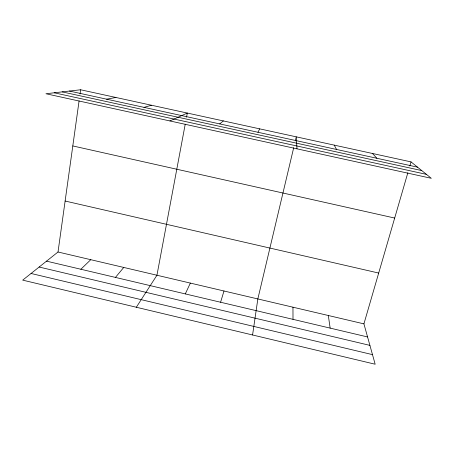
<?xml version="1.0" encoding="UTF-8"?>
<svg xmlns="http://www.w3.org/2000/svg" width="454" height="454" viewBox="0 0 454 454"><rect width="100%" height="100%" fill="white"/><g stroke="black" fill="none" stroke-linecap="round" stroke-linejoin="round"><path stroke-width="0.68" d="M407.862 172.719L363.921 323.867L375.163 364.227L22.7 280.135L58.016 251.998L79.087 100.867M80.052 93.933L80.63 89.773L411.012 161.885L431.3 178.303L45.939 93.745L80.63 89.773M252.572 334.978L257.844 298.942L293.704 147.675M185.232 124.158L156.942 275.238L136.331 307.245M186.532 117.217L187.309 113.057L169.915 120.946M295.31 140.905L296.275 136.841L296.995 148.833M409.831 165.948L411.012 161.885M220.593 302.245L223.987 290.991M185.3 293.908L190.357 283.086M257.951 132.273L259.694 128.857M115.441 277.417L123.755 267.44M80.869 269.25L90.777 259.694M219.685 123.908L223.374 120.929M144.003 107.36L151.5 105.243M106.582 99.176L115.94 97.479M69.439 91.055L417.532 167.163M62.198 91.884L421.766 170.591M54.225 92.798L426.437 174.364M72.805 145.938L394.685 218.051M65.121 201.026L378.693 273.053M58.016 251.998L363.921 323.867M46.535 261.146L367.564 336.947M39.152 267.031L369.914 345.381M31.059 273.473L372.49 354.636M372.484 153.475L376.877 158.276M334.235 145.127L336.533 149.451M328.321 315.502L330.154 328.111M292.961 307.193L293.006 319.344"/></g></svg>
